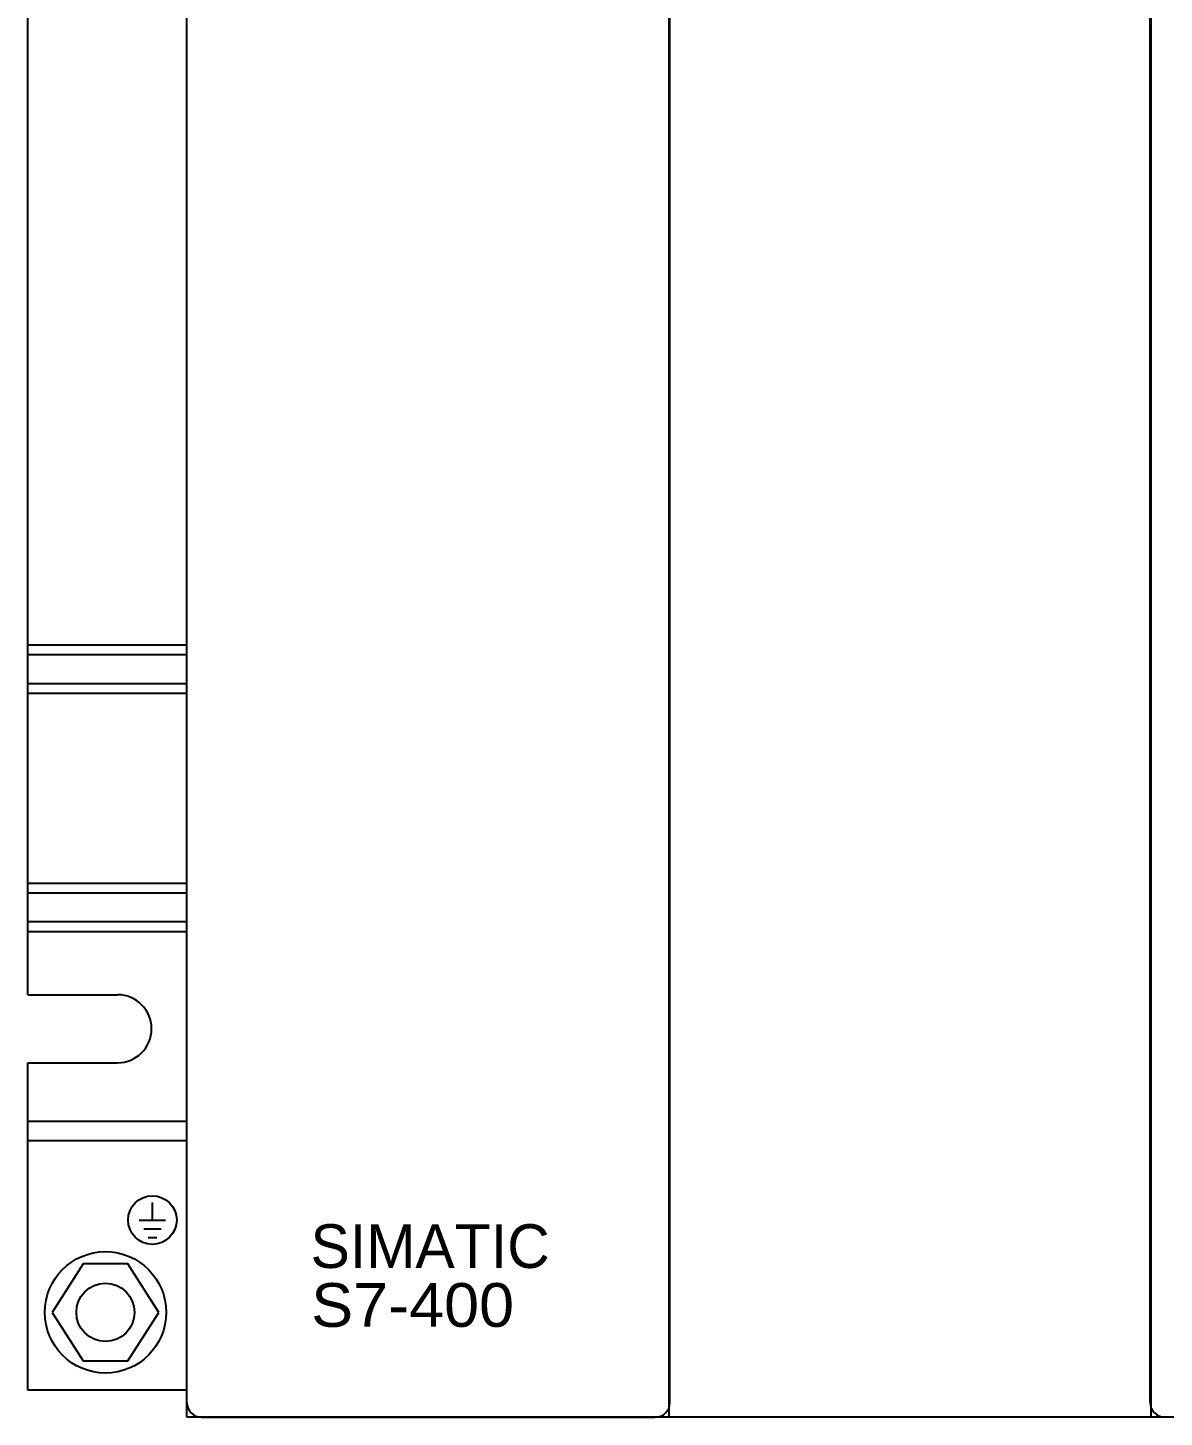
# Model space of a CAD drawing. Extents: x 430 to 1632, y -19 to 271.
# Drawn here: x 1149.8 to 1266.9, y -19.1 to 123.9 of the extents above; entities that cross this region are included whole.
import ezdxf
from ezdxf.enums import TextEntityAlignment as Align

# ---------------------------------------------------------------- set-up
doc = ezdxf.new("R2010")
doc.units = 0
doc.header["$LTSCALE"] = 5
doc.header["$MEASUREMENT"] = 0
doc.layers.get('0').update_dxf_attribs({"linetype": 'CONTINUOUS'})

msp = doc.modelspace()

# ---------------------------------------------------------------- linework, layer by layer
at = {"color": 7, "linetype": 'Continuous'}
for p, q in [((1166.25, -17.65), (1166.25, 269.35)), ((1216, -17.65), (1216, 269.35)), ((1149.85, 24.35), (1149.85, 207.35)), ((1166.25, 25.97), (1166.25, 199.25)), ((1149.85, 60.4), (1166.25, 60.4)), ((1149.85, 59.4), (1166.25, 59.4)), ((1149.85, 56.4), (1166.25, 56.4)), ((1149.85, 55.4), (1166.25, 55.4)), ((1149.85, 35.85), (1166.25, 35.85)), ((1149.85, 34.85), (1166.25, 34.85)), ((1166.25, 31.85), (1149.85, 31.85)), ((1149.85, 30.85), (1166.25, 30.85)), ((1149.85, 24.35), (1159.1, 24.35)), ((1149.85, -16.35), (1149.85, 17.35)), ((1149.85, 17.35), (1159.1, 17.35)), ((1166.25, -19.15), (1166.25, 15.73)), ((1149.85, 11.35), (1166.25, 11.35)), ((1149.85, 9.35), (1166.25, 9.35)), ((1162.69, 1.15), (1162.69, 2.95)), ((1161.34, 1.15), (1164.04, 1.15)), ((1161.79, 0.25), (1163.59, 0.25)), ((1162.24, -0.65), (1163.14, -0.65)), ((1155.55, -3.35), (1152.35, -8.35)), ((1160.14, -3.35), (1155.55, -3.35)), ((1163.35, -8.35), (1160.14, -3.35)), ((1152.35, -8.35), (1155.55, -13.35)), ((1160.14, -13.35), (1163.35, -8.35)), ((1155.55, -13.35), (1160.14, -13.35)), ((1166.25, -16.35), (1149.85, -16.35)), ((1315.95, -19.15), (1166.25, -19.15)), ((1167.75, -19.15), (1214.5, -19.15))]:
    msp.add_line(p, q, dxfattribs=at)
at = {"linetype": 'Continuous'}
for p, q in [((1215.95, -19.15), (1215.95, 143.86)), ((1265.6, -19.15), (1265.6, 143.86)), ((1265.6, -19.15), (1215.95, -19.15))]:
    msp.add_line(p, q, dxfattribs=at)
for p, q in [((1265.5, -16.79), (1265.5, 142.86)), ((1265.5, -17.64), (1265.5, -16.79))]:
    msp.add_line(p, q)
at = {"color": 7, "linetype": 'Continuous'}
for centre, radius in [((1162.69, 1.15), 2.5), ((1157.85, -8.35), 6.25), ((1157.85, -8.35), 3)]:
    msp.add_circle(centre, radius, dxfattribs=at)
for centre, radius, start, end in [((1159.1, 20.85), 3.5, 270, 90), ((1167.75, -17.65), 1.5, 180, 270), ((1214.5, -17.65), 1.5, 270, 0)]:
    msp.add_arc(centre, radius, start, end, dxfattribs=at)
msp.add_arc((1267, -17.64), 1.5, 180, 267.7454)

# ---------------------------------------------------------------- texts
for s, width, p, p2 in [('SIMATIC', 0.912698, (1178.98, -3.78), (1203.63, -3.78)), ('S7-400', 0.870536, (1179.05, -9.84), (1199.95, -9.84))]:
    msp.add_text(s, height=4.5, dxfattribs=dict(at, width=width)).set_placement(p, p2, align=Align.FIT)

doc.saveas('drawing.dxf')
